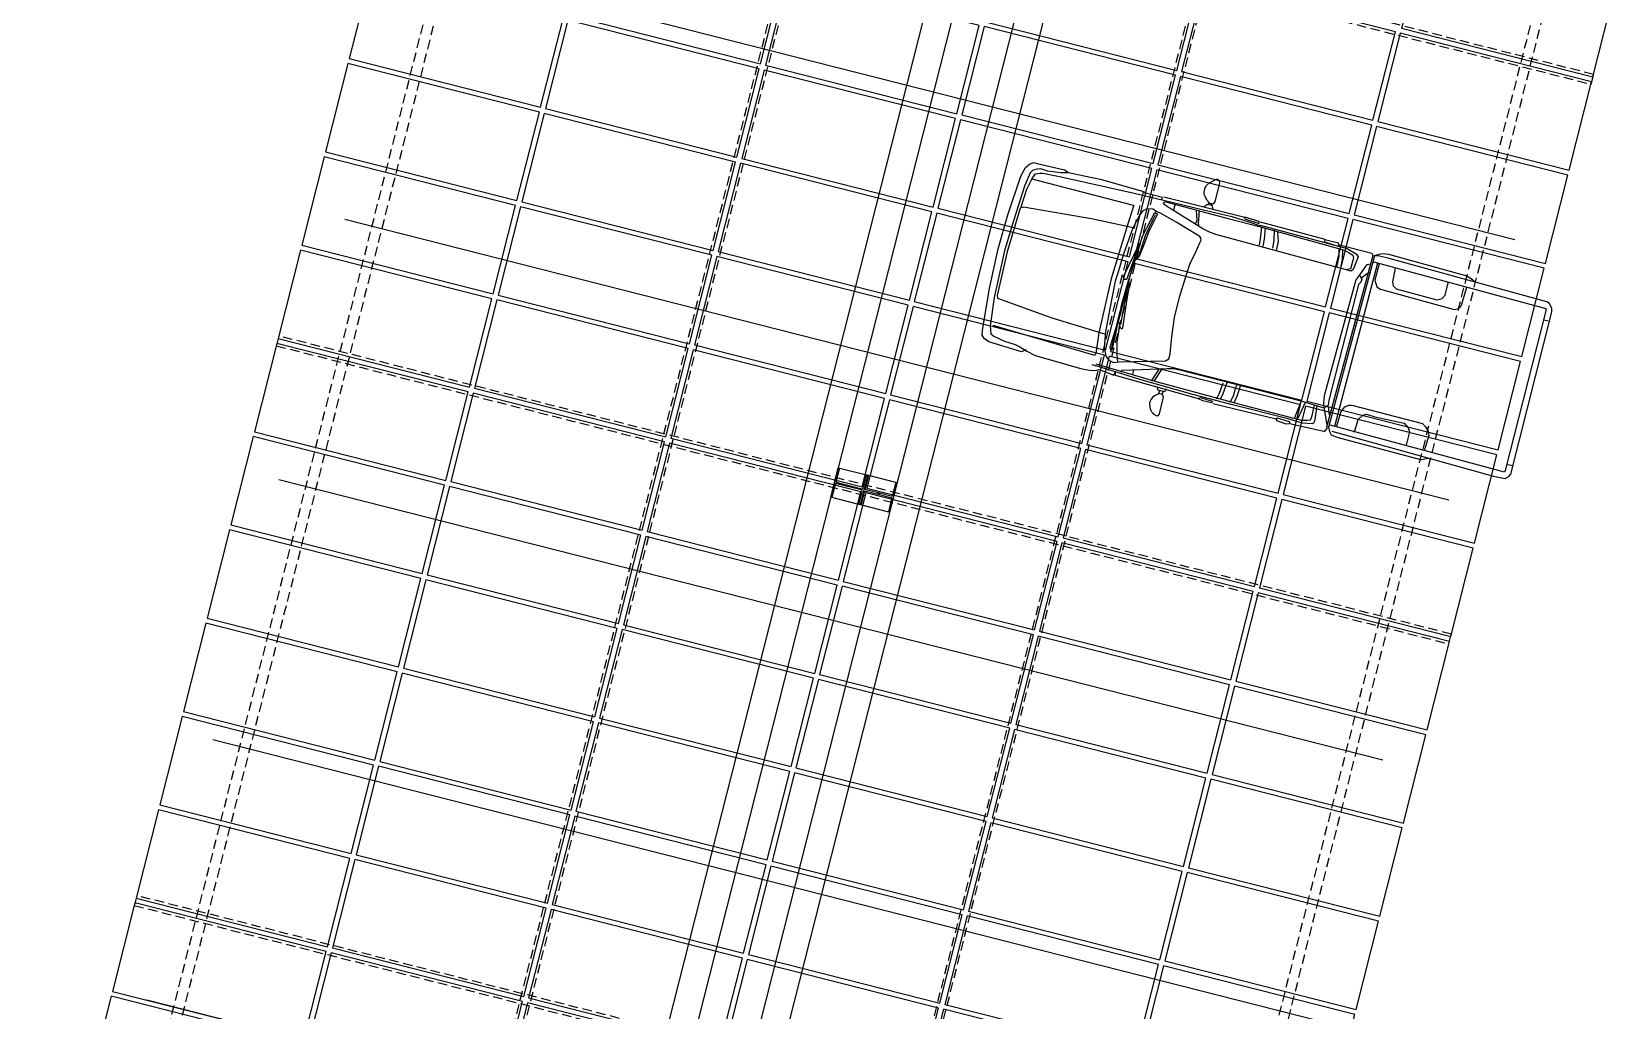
# Model space of a CAD drawing. Header units: inches. Extents: x 6322 to 85903, y -36042 to 7673.
# Drawn here: x 77182 to 77808, y 1709 to 2096 of the extents above; entities that cross this region are included whole.
import ezdxf

# ---------------------------------------------------------------- set-up
doc = ezdxf.new("R2010")
doc.units = ezdxf.units.IN
doc.header["$LTSCALE"] = 10
doc.linetypes.add('Amconstr', pattern=[9999, 9999, 0])
doc.linetypes.add('HIDDEN2', pattern=[0.1875, 0.125, -0.0625])
for name, color, linetype in [('ADSK_ASSOC_ENTITY_BACKUPS', 7, 'Continuous'), ('afaq', 6, 'Continuous'), ('CAR1', 250, 'Continuous'), ('PARK LINE', 2, 'Continuous'), ('SHADE COL', 7, 'Continuous'), ('SHADE I SEC BEAM', 11, 'HIDDEN2'), ('SOLAR PANEL', 10, 'Continuous'), ('WALL', 4, 'Continuous')]:
    doc.layers.add(name, color=color, linetype=linetype)

# ---------------------------------------------------------------- blocks, each defined once
blk = doc.blocks.new('A$C66fa2cac')
at = {"layer": 'SHADE COL', "color": 1, "linetype": 'Amconstr', "lineweight": 25}
for p, q in [((-5.5, 6), (5.5, 6)), ((-0.25, 0.25), (0.25, -0.25)), ((0.25, 0.25), (-0.25, -0.25)), ((5.5, -6), (-5.5, -6))]:
    blk.add_line(p, q, dxfattribs=at)
at = {"layer": 'SHADE COL', "linetype": 'Amconstr', "lineweight": 25}
blk.add_lwpolyline([(-6, -6), (-6, 6), (-5.5, 6), (-5.5, 0.75, 0.414214), (-5, 0.25), (5, 0.25, 0.414214), (5.5, 0.75), (5.5, 6), (6, 6), (6, -6), (5.5, -6), (5.5, -0.75, 0.414214), (5, -0.25), (-5, -0.25, 0.414214), (-5.5, -0.75), (-5.5, -6), (-6, -6)], format="xyb", dxfattribs=at)
blk = doc.blocks.new('A$Cea46d825')
at = {"layer": 'SHADE COL', "linetype": 'Amconstr', "lineweight": 25, "rotation": 90.0000000005737}
blk.add_blockref('A$C66fa2cac', (-6, 18), dxfattribs=at)
at = {"layer": 'SHADE COL', "linetype": 'Amconstr', "lineweight": 25, "xscale": -1, "rotation": 89.99999999931063}
blk.add_blockref('A$C66fa2cac', (-6, 6), dxfattribs=at)
blk = doc.blocks.new('*U98')
at = {"layer": 'SHADE COL', "linetype": 'Amconstr', "lineweight": 25, "rotation": 255.7461911174031}
blk.add_blockref('A$Cea46d825', (-13.11, -2.86), dxfattribs=at)
blk = doc.blocks.new('*U97')
at = {"layer": 'SHADE COL', "color": 0, "linetype": 'ByBlock', "lineweight": -2}
blk.add_blockref('*U98', (-112.28, -441.96), dxfattribs=at)
blk = doc.blocks.new('*U175')
at = {"layer": 'SOLAR PANEL'}
blk.add_lwpolyline([(-39, 18), (-39, -18), (39, -18), (39, 18)], close=True, dxfattribs=at)
blk = doc.blocks.new('*U176')
at = {"layer": 'SOLAR PANEL', "color": 0, "linetype": 'ByBlock', "lineweight": -2}
for p in [(400, 722), (240, 684), (320, 684), (400, 684), (80, 646), (160, 646), (240, 646), (320, 646), (400, 646), (0, 608), (80, 608), (160, 608), (240, 608), (320, 608), (400, 608), (0, 570), (80, 570), (160, 570), (240, 570), (320, 570), (400, 570), (0, 532), (80, 532), (160, 532), (240, 532), (320, 532), (400, 532), (0, 494), (80, 494), (160, 494), (240, 494), (320, 494), (400, 494), (0, 456), (80, 456), (160, 456), (240, 456), (320, 456), (400, 456), (0, 418), (80, 418), (160, 418), (240, 418), (320, 418), (400, 418), (0, 380), (80, 380), (160, 380), (240, 380), (320, 380), (400, 380), (0, 342), (80, 342), (160, 342), (240, 342), (320, 342), (400, 342), (0, 304), (80, 304), (160, 304), (240, 304), (320, 304), (400, 304), (0, 266), (80, 266), (160, 266), (240, 266), (320, 266), (0, 228), (80, 228), (160, 228), (0, 190)]:
    blk.add_blockref('*U175', p, dxfattribs=at)
blk = doc.blocks.new('*U95')
at = {"layer": 'SOLAR PANEL', "xscale": -1, "rotation": 165.7461911174656}
blk.add_blockref('*U176', (-184.49, 86.07), dxfattribs=at)
blk = doc.blocks.new('*U96')
at = {"layer": 'ADSK_ASSOC_ENTITY_BACKUPS', "linetype": 'Amconstr', "lineweight": 25}
blk.add_blockref('*U95', (0, 0), dxfattribs=at)
at = {"layer": 'SOLAR PANEL', "color": 0, "linetype": 'ByBlock', "lineweight": -2}
blk.add_blockref('*U95', (0, 0), dxfattribs=at)
blk = doc.blocks.new('*U99')
at = {"layer": 'SHADE I SEC BEAM', "ltscale": 3}
blk.add_lwpolyline([(-232.13, 56.91), (-231.15, 60.78), (232.13, -56.91), (231.15, -60.78)], close=True, dxfattribs=at)
blk = doc.blocks.new('*U100')
at = {"layer": 'SHADE I SEC BEAM', "color": 0, "linetype": 'ByBlock', "lineweight": -2}
for p in [(-56.14, -220.98), (-112.28, -441.96), (-168.41, -662.94)]:
    blk.add_blockref('*U99', p, dxfattribs=at)
blk = doc.blocks.new('*U146')
at = {"layer": 'PARK LINE', "linetype": 'Amconstr', "lineweight": 25}
blk.add_line((218.07, -55.4), (-218.07, 55.4), dxfattribs=at)
blk = doc.blocks.new('*U147')
at = {"layer": 'PARK LINE', "color": 0, "linetype": 'ByBlock', "lineweight": -2}
for p in [(-52.2, -205.47), (-78.3, -308.21), (-104.4, -410.95), (-130.5, -513.68), (-156.59, -616.42), (-182.69, -719.16)]:
    blk.add_blockref('*U146', p, dxfattribs=at)
blk = doc.blocks.new('*U133')
at = {"layer": 'SHADE I SEC BEAM', "ltscale": 3}
blk.add_lwpolyline([(-91.38, -367.82), (-95.25, -366.84), (91.38, 367.82), (95.25, 366.84)], close=True, dxfattribs=at)
blk = doc.blocks.new('*U134')
at = {"layer": 'WALL', "color": 0, "linetype": 'ByBlock', "lineweight": -2}
for p in [(0, 0), (127.94, -32.5)]:
    blk.add_blockref('*U133', p, dxfattribs=at)
blk = doc.blocks.new('*U139')
at = {"layer": 'SHADE I SEC BEAM', "ltscale": 3}
blk.add_lwpolyline([(-91.38, -367.82), (-95.25, -366.84), (91.38, 367.82), (95.25, 366.84)], close=True, dxfattribs=at)
blk = doc.blocks.new('*U140')
at = {"layer": 'WALL', "color": 0, "linetype": 'ByBlock', "lineweight": -2}
for p in [(0, 0), (127.94, -32.5)]:
    blk.add_blockref('*U139', p, dxfattribs=at)
blk = doc.blocks.new('A$C5ad7fdc3')
at = {"layer": 'CAR1'}
for points in [[(76.27, 85.85), (76.4, 86.5), (77.77, 86.44), (78.27, 86.74), (78.58, 87.57), (78.53, 95.14), (78.2, 95.87), (77.74, 96.11), (77.25, 96.23), (76.79, 96.08), (76.37, 95.78), (74.21, 93.79), (73.39, 92.43), (73.31, 91.94), (73.23, 91.49), (73.25, 90.72), (73.32, 90.11), (73.5, 89.5), (73.8, 88.93), (74.44, 88.08), (75.04, 87.54), (75.45, 87.23), (75.76, 86.92), (76.21, 86.58), (76.55, 86.46), (77.69, 86.25), (77.61, 85.8)], [(20.64, 12.43), (18.98, 11.25), (5.45, 11.87), (3.38, 12.66), (2.29, 13.78), (1.99, 15.76), (0.56, 32.38), (0, 48.43), (0.4, 62.37), (1.66, 78.37), (2.65, 82.13), (3.83, 83.89), (5.2, 84.81), (6.67, 84.9), (17.78, 85.06), (19.24, 84.63)], [(57.96, 83.21), (57.97, 84.03), (51.63, 83.98), (49.84, 84.41), (33.04, 84.91), (25.87, 84.6), (19.53, 84.27), (17.73, 83.88), (16.63, 83.62), (11.52, 83), (8.63, 83.17), (7.11, 82.64), (5.58, 81.7), (4.88, 80.61), (3.97, 74.97), (3.07, 58.74), (2.65, 48.28), (3.23, 29.41), (4.46, 18.11), (5.52, 15.2), (6.89, 14.5), (11.43, 13.61), (15.83, 13.41), (17.89, 12.97), (20.91, 11.97), (24.62, 11.23), (43.35, 10.68), (47.49, 10.9), (49.7, 11.56), (50.4, 11.96), (56.59, 11.33), (56.88, 12.57), (57.14, 11.46), (91.16, 10.6), (91.99, 11.14), (96.81, 10.93), (96.67, 10.25), (93.22, 10.16), (91.3, 10.46)], [(4.83, 66.7), (5.2, 73.99), (6.23, 78.66), (7.08, 80.71), (8.74, 81.38), (9.85, 81.64), (17.16, 82.1), (46.65, 82.94), (58.64, 83.06), (74.9, 83.26), (86.34, 83.52), (93.36, 83.15), (98.32, 82.67)], [(58.39, 84.38), (91.42, 84.48), (91.28, 84.34), (91.54, 83.8), (97.47, 83.45), (97.34, 84.26), (91.42, 84.48)], [(98.07, 82.93), (133.66, 82.46), (137.68, 81.26), (138.67, 80.38), (138.03, 75.06), (137.3, 74.21), (135.86, 74.23), (81.97, 75.09), (79.09, 75.41), (76.51, 76.02), (60.29, 81.13), (59, 81.73), (59.16, 82.73), (84.66, 82.39), (98.35, 82.36), (130.33, 81.64), (132.78, 81.61), (134.79, 81.01), (136.51, 80.41), (137.08, 79.39), (136.87, 74.93), (135.57, 74.37)], [(63.48, 82.24), (63.45, 80.23)], [(72.13, 82.42), (73.37, 78.37), (73.06, 77.08)], [(73.28, 82.54), (74.22, 77.49), (74.64, 76.48)], [(74.66, 84.5), (75.89, 85.86), (77.57, 85.83), (78.42, 84.3)], [(97.75, 84.26), (124.16, 83.91), (124.28, 82.83), (130.35, 82.48), (129.82, 83.7), (124.3, 83.63)], [(98.78, 82.35), (99.44, 77.73), (99.7, 75.14)], [(100.23, 82.33), (100.89, 78), (101.14, 75.12)], [(103.83, 82.57), (104.78, 78.38), (105.03, 75.35)], [(105.41, 81.97), (106.51, 78.36), (106.61, 74.76)], [(130.35, 83.15), (143.56, 83.11), (144.09, 82.29), (143.16, 12.07)], [(130.48, 81.64), (131.16, 78.75), (131.39, 74.28)], [(132.06, 81.48), (132.88, 77.72), (132.99, 75.13)], [(144.78, 82.31), (143.85, 12.2), (144.7, 10.75), (145.69, 9.59), (147.99, 9.27), (182.28, 8.81), (183.73, 9.51), (185.33, 10.21)], [(144.83, 82.46), (146.43, 83.44), (147.73, 84), (150.04, 84.26), (182.17, 83.69), (184.6, 82.79), (186.04, 82.05)], [(145.56, 11.03), (211.88, 9.57), (216.49, 9.8), (217.66, 10.93), (218.25, 12.08), (218.12, 78.17), (217.85, 79.47), (216.43, 81.07), (215.28, 81.52), (150.74, 82.67), (146.27, 82.73), (144.97, 82.31)], [(6.09, 78.39), (47.42, 78.25), (47.69, 78.25), (47.16, 69.17), (46.19, 47.84), (46.73, 26.08), (47.58, 17.81), (47.43, 16.99), (5.57, 18.51)], [(57.68, 77.23), (57.03, 77.06), (56.51, 77.42), (56.33, 77.13), (54.09, 67.43), (53.88, 64.44), (53.79, 58.35), (54.44, 58.22), (54.68, 59.1), (55.15, 67.88), (56.53, 74.67), (57.03, 76.77)], [(57.68, 77.11), (56.05, 69.34), (55.58, 64.77), (54.74, 58.86)], [(56.76, 78.24), (56.51, 77.42)], [(142.89, 10.41), (143.53, 11.64), (143.17, 12.88), (140.29, 19.6), (139.81, 20.85), (139.23, 23.95), (140.09, 70.03), (140.11, 71.39), (140.87, 73.11), (142.92, 78.28), (143.92, 78.76)], [(144.4, 75.41), (141.91, 72.42)], [(144.65, 80.01), (215.53, 78.78), (215.81, 77.91), (215.81, 12.83), (215.66, 12.11), (144.34, 13.2)], [(146.67, 79.84), (146.07, 13.04)], [(147.38, 79.69), (147.3, 73.07), (148.71, 70.74), (150.43, 70.14), (180.54, 69.46), (182.28, 70.44), (183.02, 71.73), (183.04, 73.31), (183.26, 79.36)], [(154.01, 79.6), (154.23, 74.13), (154.93, 72.68), (156.36, 71.79), (172.93, 71.57), (174.96, 72.55), (175.7, 74.13), (175.62, 79.17)], [(49.64, 69.55), (33.52, 68.94), (5.66, 66.83), (4.55, 66.15), (3.76, 48.13), (4.21, 30.5), (4.61, 29.4), (27.31, 27.17), (49.07, 26.19)], [(141.2, 73.29), (142.2, 72.13), (142.18, 70.97), (141.45, 69.83), (141.39, 22.6), (141.66, 20.58), (140.63, 19.44)], [(215.91, 74.31), (217.63, 74.29)], [(54.17, 64.32), (53.52, 63.98), (50.69, 49.83), (50.92, 49.24), (51.32, 49.06), (51.97, 49.23), (52.33, 49.58), (53.35, 60), (54.04, 63.33)], [(53.68, 58.82), (52.9, 48.28)], [(53.77, 48.13), (53.24, 47.87), (52.91, 48.28), (52.65, 38.69), (52.88, 36.42)], [(53.49, 32.09), (54.2, 30.21), (55.06, 29.8), (55.4, 30.26), (54.17, 42.6), (53.84, 48.2), (53.22, 46.87), (53.82, 36.48), (54.28, 31.34)], [(53.22, 36.88), (52.75, 36.36), (52.73, 29.63), (52.42, 21.51), (52.74, 20.91), (53.34, 20.9), (53.55, 21.43), (53.32, 29.03), (52.86, 29.3), (53.28, 36.08)], [(53.94, 30.75), (54.59, 24.21), (55.66, 19.6), (56.69, 16.66)], [(137.43, 19.17), (137.97, 13.23), (137.71, 12.36), (137.46, 12), (133.36, 11.18), (127.67, 11.51), (104.89, 11.44), (88.79, 11.65), (67, 12.19), (52.9, 12.87), (47.33, 13.19)], [(48.58, 13.92), (72.96, 12.98), (109.23, 12.37), (132.88, 12.3), (135.12, 12.89), (136.24, 13.37), (136.51, 14.61), (136.39, 19.39)], [(58.97, 13.14), (59.35, 14), (66.68, 16.13), (76.26, 18.97), (78.74, 19.56), (80.85, 19.78), (131.25, 19.6), (140.16, 19.23)], [(99.16, 18.82), (98.73, 14.12), (98.21, 12.02)], [(100.66, 19.41), (100.22, 14.72), (99.7, 12.62)], [(103.84, 12.23), (104.43, 15.01), (104.53, 18.04), (104.68, 19.46)], [(106.04, 19.32), (105.8, 15.55), (105.52, 13.2), (105.32, 12.21)], [(130.87, 19.51), (129.92, 12.59)], [(132.48, 19.49), (131.28, 12.57)], [(141.79, 20.01), (142.91, 17.11)], [(146.94, 13.6), (147.16, 19.5), (148.2, 21.65), (149.51, 22.64), (150.66, 22.91), (179.48, 22.82), (181.06, 21.79), (182.48, 20.47), (183.03, 18.88), (182.81, 12.55)], [(154.28, 12.93), (154.49, 18.11), (155.82, 20.25), (157.12, 20.95), (160.58, 20.76), (172.4, 21.18), (174.4, 19.72), (175.39, 18.41), (175.32, 12.94)], [(63.62, 15.24), (63.64, 13.34)], [(73.31, 18.1), (71.49, 12.79)], [(74.55, 18.5), (72.56, 12.84)], [(216.13, 15.42), (218.15, 15.54)], [(75.65, 9.75), (75.6, 8.47), (74.26, 7.34), (73.59, 6.55), (73.19, 5.7), (73.01, 4.92), (73, 4.19), (73.13, 3.6), (73.38, 2.91), (73.57, 2.38), (73.86, 1.91), (74.19, 1.42), (74.41, 1.18), (74.71, 0.98), (74.93, 0.71), (75.23, 0.51), (75.65, 0.24), (75.98, 0.17), (76.34, 0.04), (76.7, 0), (77.29, 0.03), (77.59, 0.28), (77.83, 0.97), (77.82, 7.68), (77.37, 8.38), (77.08, 8.61), (76.75, 8.72), (75.86, 8.56), (76.99, 8.98), (77.1, 10.09)], [(77.94, 11.1), (77.69, 9.89), (74.89, 9.79), (74.38, 11.18)], [(97.28, 10.09), (123.07, 10.32)], [(122.78, 10.18), (123.23, 10.89), (128.27, 10.68), (128.83, 9.81), (127.38, 9.25), (123.5, 9.74), (123.22, 10.6)], [(129.27, 9.95), (142.96, 10.34)]]:
    blk.add_lwpolyline(points, dxfattribs=at)
blk.add_lwpolyline([(55.52, 78.6), (53.27, 78.26), (51.75, 76.97), (50.98, 75.11), (49.59, 69.14), (48.51, 58.49), (48.21, 49.89), (47.99, 47.46), (48.59, 36.41), (49.22, 27.05), (50.26, 21.05), (51.71, 17.85), (53.19, 16.52), (55.25, 16.12), (57.32, 16.84), (74.98, 21.84), (76.12, 22.95), (76.15, 25.01), (75.11, 31.57), (74.28, 39.25), (74.2, 47.48), (74.7, 56.83), (74.95, 61.51), (75.94, 65.79), (76.75, 70.27), (76.95, 71.39), (76.59, 72.15), (76.03, 72.72), (65.59, 75.85), (58.69, 77.81), (57.19, 78.02)], close=True, dxfattribs=at)

msp = doc.modelspace()

# ---------------------------------------------------------------- linework, layer by layer
at = {"layer": 'afaq', "lineweight": -3}
for p, q in [((77554.78836, 2180.33894), (77370.6175, 1455.36646)), ((77565.44972, 2177.63055), (77381.27886, 1452.65807)), ((77588.71087, 2171.72132), (77404.54001, 1446.74884)), ((77599.37223, 2169.01293), (77415.20137, 1444.04045))]:
    msp.add_line(p, q, dxfattribs=at)

# ---------------------------------------------------------------- block references
at = {"layer": 'CAR1', "rotation": 345.7461911173307}
msp.add_blockref('A$C5ad7fdc3', (77552.19675, 1963.23734), dxfattribs=at)
at = {"layer": 'PARK LINE', "linetype": 'Amconstr', "lineweight": 25, "xscale": -1, "rotation": 151.4923822348115}
msp.add_blockref('*U147', (77393.64809, 1452.6111), dxfattribs=at)
at = {"layer": 'SHADE COL', "linetype": 'Amconstr', "lineweight": 25, "xscale": -1, "rotation": 151.4923822349141}
msp.add_blockref('*U97', (77398.81866, 1472.96461), dxfattribs=at)
at = {"layer": 'SHADE I SEC BEAM', "linetype": 'Amconstr', "lineweight": 25, "xscale": -1, "rotation": 151.4923822347902}
msp.add_blockref('*U100', (77398.81866, 1472.96461), dxfattribs=at)
at = {"layer": 'SOLAR PANEL', "linetype": 'Amconstr', "lineweight": 25, "xscale": -1, "rotation": 151.4923822348075}
msp.add_blockref('*U96', (77403.4968, 1491.37968), dxfattribs=at)
at = {"layer": 'WALL'}
msp.add_blockref('*U134', (77277.55164, 1856.63414), dxfattribs=at)
at = {"layer": 'WALL', "xscale": -1, "rotation": 331.4923822360967}
msp.add_blockref('*U140', (77688.4986, 1752.23782), dxfattribs=at)

doc.saveas('drawing.dxf')
